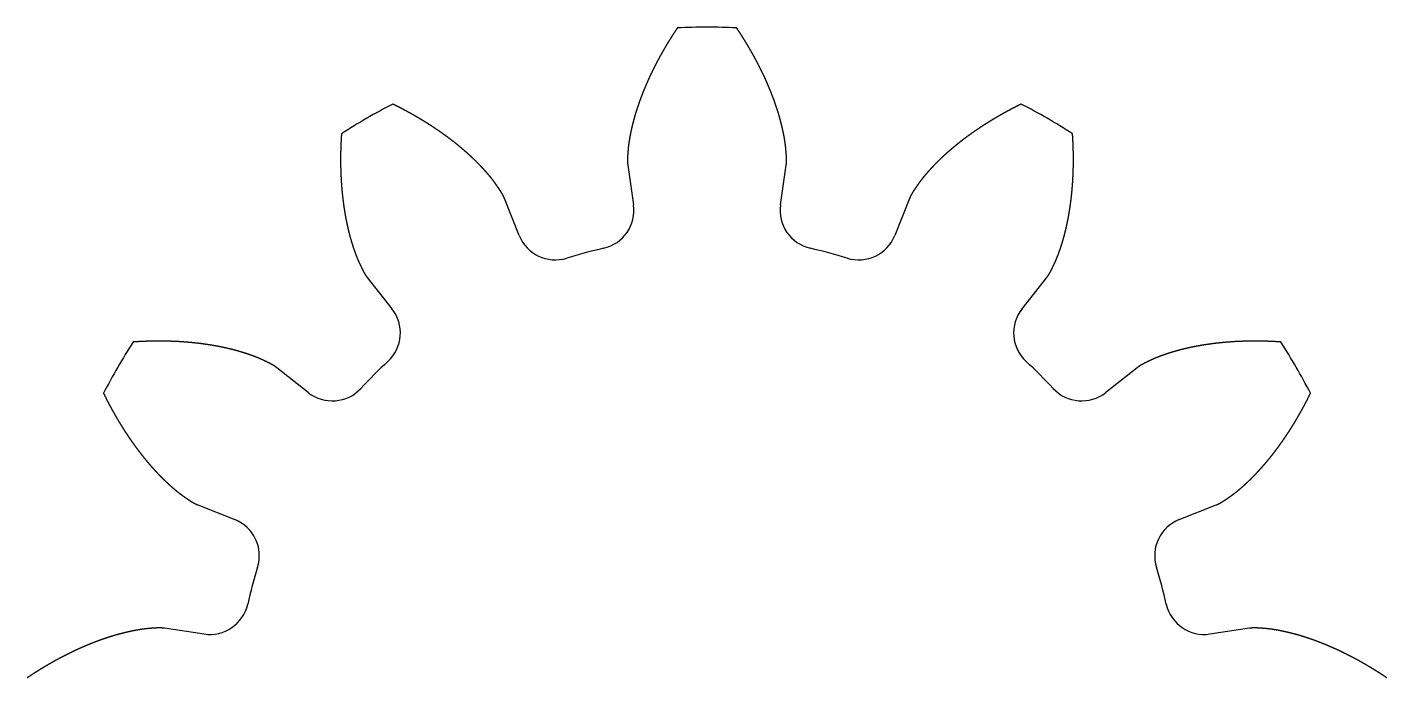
# Model space of a CAD drawing. Header units: millimetres. Extents: x 18 to 1169, y 18 to 1181.
# Drawn here: x 18.1 to 227.9, y 775.6 to 876 of the extents above; entities that cross this region are included whole.
import ezdxf

# ---------------------------------------------------------------- set-up
doc = ezdxf.new("R2010")
doc.units = ezdxf.units.MM
doc.layers.add('cut', color=5, linetype='Continuous', true_color=0x0000ff)

msp = doc.modelspace()

# ---------------------------------------------------------------- linework, layer by layer
at = {"layer": 'cut', "color": 5, "true_color": 0x0000ff}
for p, q in [((110.78, 854.69), (111.67, 848.59)), ((134.33, 848.59), (135.22, 854.69)), ((94.01, 843.86), (91.74, 849.58)), ((154.26, 849.58), (151.99, 843.86)), ((70.58, 837.36), (74.39, 832.53)), ((171.61, 832.53), (175.42, 837.36)), ((61.47, 819.61), (56.64, 823.42)), ((189.36, 823.42), (184.53, 819.61)), ((44.42, 802.26), (50.14, 799.99)), ((195.86, 799.99), (201.58, 802.26)), ((45.41, 782.33), (39.31, 783.22)), ((206.69, 783.22), (200.59, 782.33))]:
    msp.add_line(p, q, dxfattribs=at)
for centre, radius, start, end in [((123, 771), 105, 87.5067, 92.4933), ((123, 771), 105, 117.5067, 122.4933), ((123, 771), 105, 57.5067, 62.4933), ((105.73, 847.73), 6, -77.3183, 8.3062), ((140.27, 847.73), 6, 171.6938, -102.6817), ((99.59, 846.08), 6, -158.3062, -72.6817), ((146.41, 846.08), 6, -107.3183, -21.6938), ((123, 771), 72.64, 102.6817, 107.3183), ((123, 771), 72.64, 72.6817, 77.3183), ((69.68, 828.81), 6, -47.3183, 38.3062), ((176.32, 828.81), 6, 141.6938, -132.6817), ((123, 771), 105, 147.5067, 152.4933), ((123, 771), 105, 27.5067, 32.4933), ((123, 771), 72.64, 132.6817, 137.3183), ((123, 771), 72.64, 42.6817, 47.3183), ((65.19, 824.32), 6, -128.3062, -42.6817), ((180.81, 824.32), 6, -137.3183, -51.6938), ((47.92, 794.41), 6, -17.3183, 68.3062), ((198.08, 794.41), 6, 111.6938, -162.6817), ((123, 771), 72.64, 162.6817, 167.3183), ((123, 771), 72.64, 12.6817, 17.3183), ((46.27, 788.27), 6, -98.3062, -12.6817), ((199.73, 788.27), 6, -167.3183, -81.6938)]:
    msp.add_arc(centre, radius, start, end, dxfattribs=at)
for points in [[(118.43, 875.9), (118.39, 875.84), (118.32, 875.73), (118.2, 875.55), (118.05, 875.32), (117.86, 875.03), (117.67, 874.73), (117.48, 874.44), (117.3, 874.14), (117.11, 873.85), (116.93, 873.55), (116.76, 873.26), (116.58, 872.96), (116.41, 872.67), (116.24, 872.37), (116.07, 872.07), (115.9, 871.77), (115.73, 871.48), (115.57, 871.18), (115.41, 870.88), (115.25, 870.58), (115.1, 870.28), (114.94, 869.98), (114.79, 869.67), (114.64, 869.37), (114.49, 869.07), (114.35, 868.77), (114.2, 868.47), (114.06, 868.16), (113.93, 867.86), (113.79, 867.56), (113.66, 867.25), (113.53, 866.95), (113.4, 866.64), (113.27, 866.34), (113.15, 866.03), (113.03, 865.73), (112.91, 865.42), (112.79, 865.12), (112.68, 864.81), (112.57, 864.51), (112.46, 864.2), (112.36, 863.89), (112.25, 863.58), (112.15, 863.28), (112.06, 862.97), (111.96, 862.66), (111.87, 862.36), (111.78, 862.05), (111.7, 861.74), (111.62, 861.43), (111.54, 861.12), (111.46, 860.82), (111.39, 860.51), (111.32, 860.2), (111.25, 859.89), (111.19, 859.58), (111.13, 859.28), (111.07, 858.97), (111.02, 858.66), (110.97, 858.35), (110.92, 858.04), (110.89, 857.74), (110.85, 857.43), (110.82, 857.12), (110.8, 856.82), (110.77, 856.51), (110.75, 856.2), (110.74, 855.9), (110.73, 855.59), (110.73, 855.29), (110.74, 855.05), (110.76, 854.87), (110.77, 854.75), (110.78, 854.69)], [(135.22, 854.69), (135.23, 854.75), (135.24, 854.87), (135.26, 855.05), (135.27, 855.29), (135.27, 855.59), (135.26, 855.9), (135.25, 856.2), (135.23, 856.51), (135.2, 856.82), (135.18, 857.12), (135.15, 857.43), (135.11, 857.74), (135.08, 858.04), (135.03, 858.35), (134.98, 858.66), (134.93, 858.97), (134.87, 859.28), (134.81, 859.58), (134.75, 859.89), (134.68, 860.2), (134.61, 860.51), (134.54, 860.82), (134.46, 861.12), (134.38, 861.43), (134.3, 861.74), (134.22, 862.05), (134.13, 862.36), (134.04, 862.66), (133.94, 862.97), (133.85, 863.28), (133.75, 863.58), (133.64, 863.89), (133.54, 864.2), (133.43, 864.51), (133.32, 864.81), (133.21, 865.12), (133.09, 865.42), (132.97, 865.73), (132.85, 866.03), (132.73, 866.34), (132.6, 866.64), (132.47, 866.95), (132.34, 867.25), (132.21, 867.56), (132.07, 867.86), (131.94, 868.16), (131.8, 868.47), (131.65, 868.77), (131.51, 869.07), (131.36, 869.37), (131.21, 869.67), (131.06, 869.98), (130.9, 870.28), (130.75, 870.58), (130.59, 870.88), (130.43, 871.18), (130.27, 871.48), (130.1, 871.77), (129.93, 872.07), (129.76, 872.37), (129.59, 872.67), (129.42, 872.96), (129.24, 873.26), (129.07, 873.55), (128.89, 873.85), (128.7, 874.14), (128.52, 874.44), (128.33, 874.73), (128.14, 875.03), (127.95, 875.32), (127.8, 875.55), (127.68, 875.73), (127.61, 875.84), (127.57, 875.9)], [(91.74, 849.58), (91.72, 849.64), (91.67, 849.75), (91.59, 849.92), (91.48, 850.13), (91.33, 850.4), (91.17, 850.66), (91, 850.91), (90.83, 851.17), (90.66, 851.42), (90.48, 851.67), (90.31, 851.93), (90.12, 852.17), (89.94, 852.42), (89.74, 852.67), (89.55, 852.91), (89.35, 853.15), (89.14, 853.39), (88.94, 853.62), (88.73, 853.86), (88.52, 854.09), (88.3, 854.32), (88.09, 854.55), (87.87, 854.78), (87.64, 855.01), (87.42, 855.23), (87.19, 855.46), (86.96, 855.68), (86.73, 855.9), (86.49, 856.12), (86.25, 856.34), (86.01, 856.55), (85.77, 856.77), (85.53, 856.98), (85.28, 857.19), (85.03, 857.4), (84.78, 857.61), (84.53, 857.82), (84.27, 858.02), (84.01, 858.23), (83.75, 858.43), (83.49, 858.63), (83.23, 858.83), (82.96, 859.03), (82.7, 859.23), (82.43, 859.42), (82.16, 859.61), (81.88, 859.81), (81.61, 860), (81.33, 860.19), (81.05, 860.37), (80.77, 860.56), (80.49, 860.75), (80.21, 860.93), (79.92, 861.11), (79.63, 861.29), (79.35, 861.47), (79.06, 861.65), (78.76, 861.82), (78.47, 862), (78.17, 862.17), (77.88, 862.34), (77.58, 862.51), (77.28, 862.68), (76.98, 862.85), (76.67, 863.01), (76.37, 863.18), (76.06, 863.34), (75.75, 863.5), (75.44, 863.66), (75.13, 863.82), (74.88, 863.94), (74.69, 864.04), (74.57, 864.1), (74.51, 864.13)], [(171.49, 864.13), (171.43, 864.1), (171.31, 864.04), (171.12, 863.94), (170.87, 863.82), (170.56, 863.66), (170.25, 863.5), (169.94, 863.34), (169.63, 863.18), (169.33, 863.01), (169.02, 862.85), (168.72, 862.68), (168.42, 862.51), (168.12, 862.34), (167.83, 862.17), (167.53, 862), (167.24, 861.82), (166.94, 861.65), (166.65, 861.47), (166.37, 861.29), (166.08, 861.11), (165.79, 860.93), (165.51, 860.75), (165.23, 860.56), (164.95, 860.37), (164.67, 860.19), (164.39, 860), (164.12, 859.81), (163.84, 859.61), (163.57, 859.42), (163.3, 859.23), (163.04, 859.03), (162.77, 858.83), (162.51, 858.63), (162.25, 858.43), (161.99, 858.23), (161.73, 858.02), (161.47, 857.82), (161.22, 857.61), (160.97, 857.4), (160.72, 857.19), (160.47, 856.98), (160.23, 856.77), (159.99, 856.55), (159.75, 856.34), (159.51, 856.12), (159.27, 855.9), (159.04, 855.68), (158.81, 855.46), (158.58, 855.23), (158.36, 855.01), (158.13, 854.78), (157.91, 854.55), (157.7, 854.32), (157.48, 854.09), (157.27, 853.86), (157.06, 853.62), (156.86, 853.39), (156.65, 853.15), (156.45, 852.91), (156.26, 852.67), (156.06, 852.42), (155.88, 852.17), (155.69, 851.93), (155.52, 851.67), (155.34, 851.42), (155.17, 851.17), (155, 850.91), (154.83, 850.66), (154.67, 850.4), (154.52, 850.13), (154.41, 849.92), (154.33, 849.75), (154.28, 849.64), (154.26, 849.58)], [(66.59, 859.56), (66.59, 859.49), (66.58, 859.35), (66.57, 859.14), (66.55, 858.86), (66.53, 858.52), (66.52, 858.17), (66.5, 857.82), (66.49, 857.47), (66.48, 857.13), (66.47, 856.78), (66.46, 856.44), (66.46, 856.09), (66.46, 855.75), (66.46, 855.41), (66.46, 855.06), (66.46, 854.72), (66.47, 854.38), (66.48, 854.04), (66.49, 853.7), (66.5, 853.36), (66.52, 853.02), (66.53, 852.69), (66.55, 852.35), (66.57, 852.01), (66.6, 851.68), (66.62, 851.34), (66.65, 851.01), (66.68, 850.68), (66.71, 850.35), (66.75, 850.02), (66.78, 849.69), (66.82, 849.36), (66.86, 849.03), (66.91, 848.7), (66.95, 848.38), (67, 848.05), (67.05, 847.73), (67.1, 847.41), (67.16, 847.08), (67.21, 846.76), (67.27, 846.44), (67.34, 846.13), (67.4, 845.81), (67.47, 845.49), (67.54, 845.18), (67.61, 844.86), (67.69, 844.55), (67.76, 844.24), (67.84, 843.93), (67.92, 843.62), (68.01, 843.32), (68.1, 843.01), (68.19, 842.71), (68.28, 842.41), (68.38, 842.11), (68.48, 841.81), (68.58, 841.51), (68.69, 841.22), (68.79, 840.93), (68.9, 840.63), (69.02, 840.35), (69.14, 840.06), (69.26, 839.78), (69.39, 839.5), (69.52, 839.22), (69.66, 838.94), (69.79, 838.67), (69.93, 838.39), (70.07, 838.12), (70.23, 837.86), (70.36, 837.66), (70.47, 837.51), (70.54, 837.41), (70.58, 837.36)], [(175.42, 837.36), (175.46, 837.41), (175.53, 837.51), (175.64, 837.66), (175.77, 837.86), (175.93, 838.12), (176.07, 838.39), (176.21, 838.67), (176.34, 838.94), (176.48, 839.22), (176.61, 839.5), (176.74, 839.78), (176.86, 840.06), (176.98, 840.35), (177.1, 840.63), (177.21, 840.93), (177.31, 841.22), (177.42, 841.51), (177.52, 841.81), (177.62, 842.11), (177.72, 842.41), (177.81, 842.71), (177.9, 843.01), (177.99, 843.32), (178.08, 843.62), (178.16, 843.93), (178.24, 844.24), (178.31, 844.55), (178.39, 844.86), (178.46, 845.18), (178.53, 845.49), (178.6, 845.81), (178.66, 846.13), (178.73, 846.44), (178.79, 846.76), (178.84, 847.08), (178.9, 847.41), (178.95, 847.73), (179, 848.05), (179.05, 848.38), (179.09, 848.7), (179.14, 849.03), (179.18, 849.36), (179.22, 849.69), (179.25, 850.02), (179.29, 850.35), (179.32, 850.68), (179.35, 851.01), (179.38, 851.34), (179.4, 851.68), (179.43, 852.01), (179.45, 852.35), (179.47, 852.69), (179.48, 853.02), (179.5, 853.36), (179.51, 853.7), (179.52, 854.04), (179.53, 854.38), (179.54, 854.72), (179.54, 855.06), (179.54, 855.41), (179.54, 855.75), (179.54, 856.09), (179.54, 856.44), (179.53, 856.78), (179.52, 857.13), (179.51, 857.47), (179.5, 857.82), (179.48, 858.17), (179.47, 858.52), (179.45, 858.86), (179.43, 859.14), (179.42, 859.35), (179.41, 859.49), (179.41, 859.56)], [(56.64, 823.42), (56.59, 823.46), (56.49, 823.53), (56.34, 823.64), (56.14, 823.77), (55.88, 823.93), (55.61, 824.07), (55.33, 824.21), (55.06, 824.34), (54.78, 824.48), (54.5, 824.61), (54.22, 824.74), (53.94, 824.86), (53.65, 824.98), (53.37, 825.1), (53.07, 825.21), (52.78, 825.31), (52.49, 825.42), (52.19, 825.52), (51.89, 825.62), (51.59, 825.72), (51.29, 825.81), (50.99, 825.9), (50.68, 825.99), (50.38, 826.08), (50.07, 826.16), (49.76, 826.24), (49.45, 826.31), (49.14, 826.39), (48.82, 826.46), (48.51, 826.53), (48.19, 826.6), (47.87, 826.66), (47.56, 826.73), (47.24, 826.79), (46.92, 826.84), (46.59, 826.9), (46.27, 826.95), (45.95, 827), (45.62, 827.05), (45.3, 827.09), (44.97, 827.14), (44.64, 827.18), (44.31, 827.22), (43.98, 827.25), (43.65, 827.29), (43.32, 827.32), (42.99, 827.35), (42.66, 827.38), (42.32, 827.4), (41.99, 827.43), (41.65, 827.45), (41.31, 827.47), (40.98, 827.48), (40.64, 827.5), (40.3, 827.51), (39.96, 827.52), (39.62, 827.53), (39.28, 827.54), (38.94, 827.54), (38.59, 827.54), (38.25, 827.54), (37.91, 827.54), (37.56, 827.54), (37.22, 827.53), (36.87, 827.52), (36.53, 827.51), (36.18, 827.5), (35.83, 827.48), (35.48, 827.47), (35.14, 827.45), (34.86, 827.43), (34.65, 827.42), (34.51, 827.41), (34.44, 827.41)], [(211.56, 827.41), (211.49, 827.41), (211.35, 827.42), (211.14, 827.43), (210.86, 827.45), (210.52, 827.47), (210.17, 827.48), (209.82, 827.5), (209.47, 827.51), (209.13, 827.52), (208.78, 827.53), (208.44, 827.54), (208.09, 827.54), (207.75, 827.54), (207.41, 827.54), (207.06, 827.54), (206.72, 827.54), (206.38, 827.53), (206.04, 827.52), (205.7, 827.51), (205.36, 827.5), (205.02, 827.48), (204.69, 827.47), (204.35, 827.45), (204.01, 827.43), (203.68, 827.4), (203.34, 827.38), (203.01, 827.35), (202.68, 827.32), (202.35, 827.29), (202.02, 827.25), (201.69, 827.22), (201.36, 827.18), (201.03, 827.14), (200.7, 827.09), (200.38, 827.05), (200.05, 827), (199.73, 826.95), (199.41, 826.9), (199.08, 826.84), (198.76, 826.79), (198.44, 826.73), (198.13, 826.66), (197.81, 826.6), (197.49, 826.53), (197.18, 826.46), (196.86, 826.39), (196.55, 826.31), (196.24, 826.24), (195.93, 826.16), (195.62, 826.08), (195.32, 825.99), (195.01, 825.9), (194.71, 825.81), (194.41, 825.72), (194.11, 825.62), (193.81, 825.52), (193.51, 825.42), (193.22, 825.31), (192.93, 825.21), (192.63, 825.1), (192.35, 824.98), (192.06, 824.86), (191.78, 824.74), (191.5, 824.61), (191.22, 824.48), (190.94, 824.34), (190.67, 824.21), (190.39, 824.07), (190.12, 823.93), (189.86, 823.77), (189.66, 823.64), (189.51, 823.53), (189.41, 823.46), (189.36, 823.42)], [(29.87, 819.49), (29.9, 819.43), (29.96, 819.31), (30.06, 819.12), (30.18, 818.87), (30.34, 818.56), (30.5, 818.25), (30.66, 817.94), (30.82, 817.63), (30.99, 817.33), (31.15, 817.02), (31.32, 816.72), (31.49, 816.42), (31.66, 816.12), (31.83, 815.83), (32, 815.53), (32.18, 815.24), (32.35, 814.94), (32.53, 814.65), (32.71, 814.37), (32.89, 814.08), (33.07, 813.79), (33.25, 813.51), (33.44, 813.23), (33.63, 812.95), (33.81, 812.67), (34, 812.39), (34.19, 812.12), (34.39, 811.84), (34.58, 811.57), (34.77, 811.3), (34.97, 811.04), (35.17, 810.77), (35.37, 810.51), (35.57, 810.25), (35.77, 809.99), (35.98, 809.73), (36.18, 809.47), (36.39, 809.22), (36.6, 808.97), (36.81, 808.72), (37.02, 808.47), (37.23, 808.23), (37.45, 807.99), (37.66, 807.75), (37.88, 807.51), (38.1, 807.27), (38.32, 807.04), (38.54, 806.81), (38.77, 806.58), (38.99, 806.36), (39.22, 806.13), (39.45, 805.91), (39.68, 805.7), (39.91, 805.48), (40.14, 805.27), (40.38, 805.06), (40.61, 804.86), (40.85, 804.65), (41.09, 804.45), (41.33, 804.26), (41.58, 804.06), (41.83, 803.88), (42.07, 803.69), (42.33, 803.52), (42.58, 803.34), (42.83, 803.17), (43.09, 803), (43.34, 802.83), (43.6, 802.67), (43.87, 802.52), (44.08, 802.41), (44.25, 802.33), (44.36, 802.28), (44.42, 802.26)], [(201.58, 802.26), (201.64, 802.28), (201.75, 802.33), (201.92, 802.41), (202.13, 802.52), (202.4, 802.67), (202.66, 802.83), (202.91, 803), (203.17, 803.17), (203.42, 803.34), (203.67, 803.52), (203.93, 803.69), (204.17, 803.88), (204.42, 804.06), (204.67, 804.26), (204.91, 804.45), (205.15, 804.65), (205.39, 804.86), (205.62, 805.06), (205.86, 805.27), (206.09, 805.48), (206.32, 805.7), (206.55, 805.91), (206.78, 806.13), (207.01, 806.36), (207.23, 806.58), (207.46, 806.81), (207.68, 807.04), (207.9, 807.27), (208.12, 807.51), (208.34, 807.75), (208.55, 807.99), (208.77, 808.23), (208.98, 808.47), (209.19, 808.72), (209.4, 808.97), (209.61, 809.22), (209.82, 809.47), (210.02, 809.73), (210.23, 809.99), (210.43, 810.25), (210.63, 810.51), (210.83, 810.77), (211.03, 811.04), (211.23, 811.3), (211.42, 811.57), (211.61, 811.84), (211.81, 812.12), (212, 812.39), (212.19, 812.67), (212.37, 812.95), (212.56, 813.23), (212.75, 813.51), (212.93, 813.79), (213.11, 814.08), (213.29, 814.37), (213.47, 814.65), (213.65, 814.94), (213.82, 815.24), (214, 815.53), (214.17, 815.83), (214.34, 816.12), (214.51, 816.42), (214.68, 816.72), (214.85, 817.02), (215.01, 817.33), (215.18, 817.63), (215.34, 817.94), (215.5, 818.25), (215.66, 818.56), (215.82, 818.87), (215.94, 819.12), (216.04, 819.31), (216.1, 819.43), (216.13, 819.49)], [(39.31, 783.22), (39.25, 783.23), (39.13, 783.24), (38.95, 783.26), (38.71, 783.27), (38.41, 783.27), (38.1, 783.26), (37.8, 783.25), (37.49, 783.23), (37.18, 783.2), (36.88, 783.18), (36.57, 783.15), (36.26, 783.11), (35.96, 783.08), (35.65, 783.03), (35.34, 782.98), (35.03, 782.93), (34.72, 782.87), (34.42, 782.81), (34.11, 782.75), (33.8, 782.68), (33.49, 782.61), (33.18, 782.54), (32.88, 782.46), (32.57, 782.38), (32.26, 782.3), (31.95, 782.22), (31.64, 782.13), (31.34, 782.04), (31.03, 781.94), (30.72, 781.85), (30.42, 781.75), (30.11, 781.64), (29.8, 781.54), (29.49, 781.43), (29.19, 781.32), (28.88, 781.21), (28.58, 781.09), (28.27, 780.97), (27.97, 780.85), (27.66, 780.73), (27.36, 780.6), (27.05, 780.47), (26.75, 780.34), (26.44, 780.21), (26.14, 780.07), (25.84, 779.94), (25.53, 779.8), (25.23, 779.65), (24.93, 779.51), (24.63, 779.36), (24.33, 779.21), (24.02, 779.06), (23.72, 778.9), (23.42, 778.75), (23.12, 778.59), (22.82, 778.43), (22.52, 778.27), (22.23, 778.1), (21.93, 777.93), (21.63, 777.76), (21.33, 777.59), (21.04, 777.42), (20.74, 777.24), (20.45, 777.07), (20.15, 776.89), (19.86, 776.7), (19.56, 776.52), (19.27, 776.33), (18.97, 776.14), (18.68, 775.95), (18.45, 775.8), (18.27, 775.68), (18.16, 775.61), (18.1, 775.57)], [(227.9, 775.57), (227.84, 775.61), (227.73, 775.68), (227.55, 775.8), (227.32, 775.95), (227.03, 776.14), (226.73, 776.33), (226.44, 776.52), (226.14, 776.7), (225.85, 776.89), (225.55, 777.07), (225.26, 777.24), (224.96, 777.42), (224.67, 777.59), (224.37, 777.76), (224.07, 777.93), (223.77, 778.1), (223.48, 778.27), (223.18, 778.43), (222.88, 778.59), (222.58, 778.75), (222.28, 778.9), (221.98, 779.06), (221.67, 779.21), (221.37, 779.36), (221.07, 779.51), (220.77, 779.65), (220.47, 779.8), (220.16, 779.94), (219.86, 780.07), (219.56, 780.21), (219.25, 780.34), (218.95, 780.47), (218.64, 780.6), (218.34, 780.73), (218.03, 780.85), (217.73, 780.97), (217.42, 781.09), (217.12, 781.21), (216.81, 781.32), (216.51, 781.43), (216.2, 781.54), (215.89, 781.64), (215.58, 781.75), (215.28, 781.85), (214.97, 781.94), (214.66, 782.04), (214.36, 782.13), (214.05, 782.22), (213.74, 782.3), (213.43, 782.38), (213.12, 782.46), (212.82, 782.54), (212.51, 782.61), (212.2, 782.68), (211.89, 782.75), (211.58, 782.81), (211.28, 782.87), (210.97, 782.93), (210.66, 782.98), (210.35, 783.03), (210.04, 783.08), (209.74, 783.11), (209.43, 783.15), (209.12, 783.18), (208.82, 783.2), (208.51, 783.23), (208.2, 783.25), (207.9, 783.26), (207.59, 783.27), (207.29, 783.27), (207.05, 783.26), (206.87, 783.24), (206.75, 783.23), (206.69, 783.22)]]:
    msp.add_open_spline(points, degree=5, dxfattribs=at)

doc.saveas('drawing.dxf')
